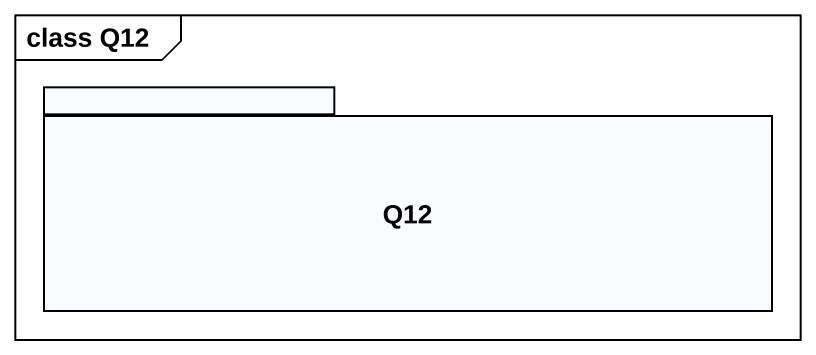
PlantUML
@startuml
mainframe class Q12
package Q12 {
}
@enduml
